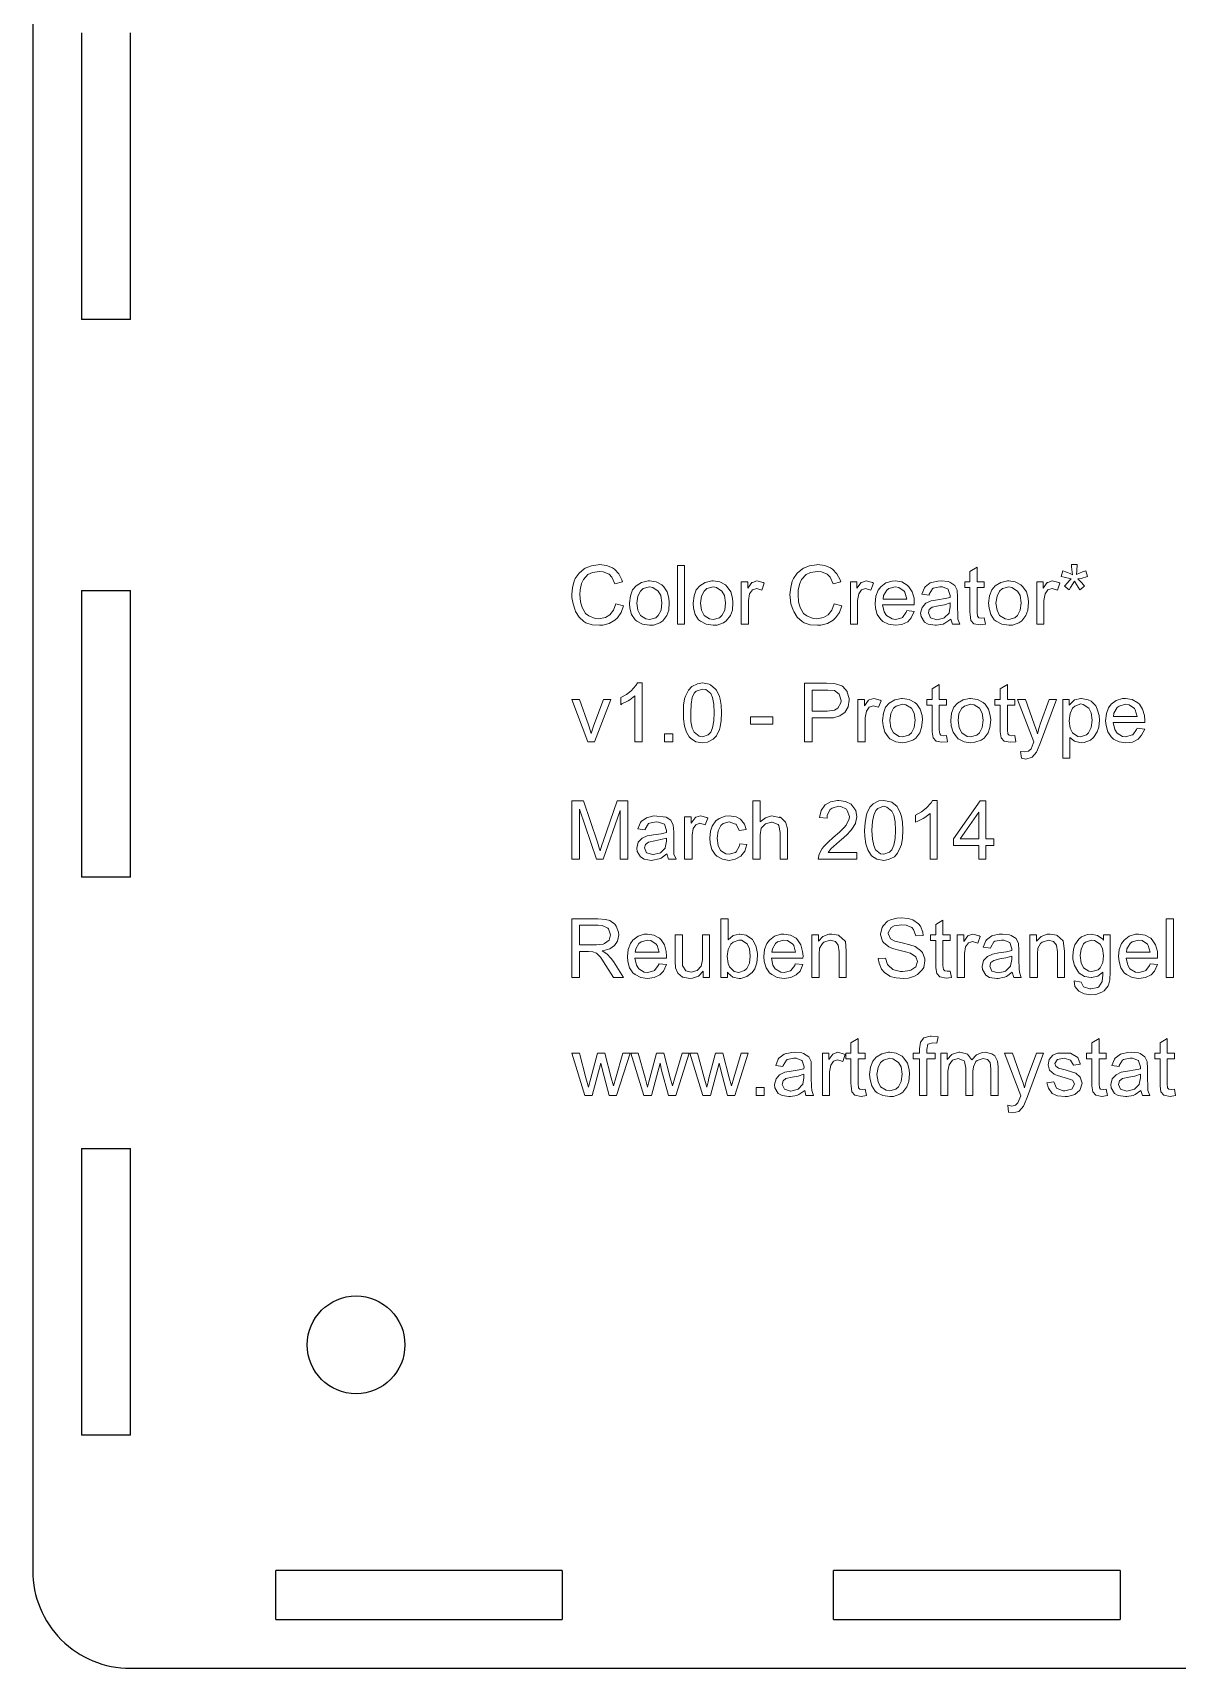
# Model space of a CAD drawing. Header units: inches. Extents: x 24.6 to 100.5, y -17.5 to 39.
# Drawn here: x 41.424 to 44.354, y 15.823 to 20.008 of the extents above; entities that cross this region are included whole.
import ezdxf

# ---------------------------------------------------------------- set-up
doc = ezdxf.new("R2010")
doc.units = ezdxf.units.IN
doc.header["$MEASUREMENT"] = 0

msp = doc.modelspace()

# ---------------------------------------------------------------- linework, layer by layer
at = {"color": 4}
for p, q in [((41.54889, 20.00809), (41.54889, 19.27449)), ((41.67389, 19.27449), (41.67389, 20.00809)), ((41.67389, 19.27449), (41.54889, 19.27449)), ((41.54889, 18.58049), (41.67389, 18.58049)), ((41.54889, 18.58049), (41.54889, 17.84689)), ((41.67389, 17.84689), (41.67389, 18.58049)), ((41.67389, 17.84689), (41.54889, 17.84689)), ((41.54889, 17.15289), (41.54889, 16.4193)), ((41.54889, 17.15289), (41.67389, 17.15289)), ((41.67389, 16.4193), (41.67389, 17.15289)), ((41.67389, 16.4193), (41.54889, 16.4193)), ((42.04597, 15.94765), (42.04597, 16.07265)), ((42.77956, 16.07265), (42.04597, 16.07265)), ((42.77956, 16.07265), (42.77956, 15.94765)), ((44.20716, 16.07265), (43.47356, 16.07265)), ((43.47356, 15.94765), (43.47356, 16.07265)), ((44.20716, 16.07265), (44.20716, 15.94765)), ((42.04597, 15.94765), (42.77956, 15.94765)), ((43.47356, 15.94765), (44.20716, 15.94765))]:
    msp.add_line(p, q, dxfattribs=at)
msp.add_lwpolyline([(51.71724, 23.45993), (41.67389, 23.45993, 0.4142136), (41.42389, 23.20993), (41.42389, 16.07265, 0.4142136), (41.67389, 15.82265), (51.71724, 15.82265, 0.4142136), (51.96724, 16.07265), (51.96724, 23.20993, 0.4142136)], format="xyb", close=True, dxfattribs=at)
at = {"color": 5, "lineweight": 0}
for points in [[(42.91283, 18.6352), (42.90763, 18.63845), (42.8927, 18.64429), (42.87451, 18.64689), (42.87126, 18.64624), (42.85437, 18.64365), (42.83814, 18.6378), (42.83554, 18.63585), (42.82255, 18.62546), (42.8128, 18.61117), (42.81021, 18.60467), (42.80566, 18.58844), (42.80371, 18.57025), (42.80436, 18.5631), (42.80696, 18.54622), (42.81215, 18.52998), (42.81345, 18.52673), (42.82255, 18.51244), (42.83489, 18.5014), (42.84008, 18.49815), (42.85567, 18.49295), (42.87451, 18.49166), (42.8836, 18.4923), (42.89984, 18.4962), (42.91413, 18.50465)], [(42.87256, 18.50854), (42.86347, 18.50919), (42.84723, 18.51569), (42.83878, 18.52218), (42.83034, 18.53712), (42.82579, 18.55206), (42.8245, 18.57025), (42.82514, 18.58259), (42.82904, 18.59883), (42.83359, 18.60922), (42.84528, 18.62156), (42.85697, 18.62676), (42.87451, 18.62936)], [(42.87451, 18.62936), (42.88425, 18.62871), (42.89919, 18.62221), (42.90634, 18.61442), (42.91413, 18.59818), (42.93362, 18.60272), (42.93232, 18.60792), (42.92387, 18.62351), (42.91283, 18.6352)], [(43.07456, 18.49425), (43.07456, 18.64429), (43.09275, 18.64429), (43.09275, 18.49425), (43.07456, 18.49425)], [(43.47078, 18.6352), (43.46623, 18.63845), (43.45129, 18.64429), (43.4331, 18.64689), (43.42986, 18.64624), (43.41232, 18.64365), (43.39673, 18.6378), (43.39413, 18.63585), (43.38114, 18.62546), (43.3714, 18.61117), (43.36815, 18.60467), (43.36425, 18.58844), (43.36231, 18.57025), (43.36296, 18.5631), (43.3649, 18.54622), (43.37075, 18.52998), (43.37205, 18.52673), (43.38114, 18.51244), (43.39348, 18.5014), (43.39868, 18.49815), (43.41427, 18.49295), (43.4331, 18.49166), (43.44155, 18.4923), (43.45844, 18.4962), (43.47273, 18.50465)], [(43.43116, 18.50854), (43.42206, 18.50919), (43.40582, 18.51569), (43.39738, 18.52218), (43.38829, 18.53712), (43.38439, 18.55206), (43.38309, 18.57025), (43.38374, 18.58259), (43.38764, 18.59883), (43.39218, 18.60922), (43.40388, 18.62156), (43.41492, 18.62676), (43.4331, 18.62936)], [(43.4331, 18.62936), (43.44285, 18.62871), (43.45779, 18.62221), (43.46493, 18.61442), (43.47273, 18.59818), (43.49221, 18.60272), (43.49091, 18.60792), (43.48247, 18.62351), (43.47078, 18.6352)], [(43.84166, 18.6404), (43.82282, 18.62936), (43.82282, 18.60272), (43.80983, 18.60272), (43.80983, 18.58844), (43.82282, 18.58844), (43.82282, 18.52608), (43.82347, 18.51958), (43.82542, 18.504)], [(43.85205, 18.50984), (43.84556, 18.51114), (43.84231, 18.51504), (43.84166, 18.52478), (43.84166, 18.58844), (43.85985, 18.58844), (43.85985, 18.60272), (43.84166, 18.60272), (43.84166, 18.6404)], [(44.0612, 18.6313), (44.05665, 18.61636)], [(44.08523, 18.62091), (44.07939, 18.62416), (44.0612, 18.6313)], [(44.09757, 18.64689), (44.08328, 18.64689), (44.08328, 18.64105), (44.08523, 18.62091)], [(44.09043, 18.60467), (44.09563, 18.59623), (44.10407, 18.58259), (44.11641, 18.59168), (44.10927, 18.60013), (44.09887, 18.61052), (44.10732, 18.61182), (44.12421, 18.61636), (44.11966, 18.6313), (44.11121, 18.62806), (44.09563, 18.62156)], [(44.09563, 18.62156), (44.09692, 18.63065), (44.09757, 18.64689)], [(43.03949, 18.59038), (43.03429, 18.59493), (43.02, 18.60272), (43.00247, 18.60532), (42.99922, 18.60532), (42.98233, 18.60143), (42.96869, 18.59298), (42.9596, 18.58259), (42.95375, 18.567), (42.9518, 18.54816), (42.95245, 18.53517), (42.957, 18.51894), (42.96609, 18.50594)], [(42.96609, 18.50594), (42.97064, 18.50205), (42.98493, 18.49425), (43.00247, 18.49166), (43.01286, 18.4923), (43.0291, 18.49815), (43.03689, 18.50335), (43.04728, 18.51699), (43.05183, 18.53063), (43.05313, 18.55011), (43.05248, 18.56115), (43.04793, 18.57739), (43.03949, 18.59038)], [(43.00247, 18.50659), (42.99337, 18.50789), (42.97973, 18.51699), (42.97324, 18.52998), (42.97064, 18.54816), (42.97259, 18.56635), (42.97973, 18.57934), (42.98688, 18.58584), (43.00247, 18.58973)], [(43.00247, 18.58973), (43.01156, 18.58844), (43.0252, 18.57934), (43.0317, 18.56765), (43.03429, 18.54881), (43.03234, 18.53063), (43.0252, 18.51699), (43.0187, 18.51114), (43.00247, 18.50659)], [(43.1655, 18.60532), (43.16225, 18.60532), (43.14536, 18.60143), (43.13172, 18.59298), (43.12263, 18.58259), (43.11678, 18.567), (43.11484, 18.54816), (43.11548, 18.53517), (43.12003, 18.51894), (43.12848, 18.50594)], [(43.12848, 18.50594), (43.13367, 18.50205), (43.14796, 18.49425), (43.1655, 18.49166), (43.17589, 18.4923), (43.19213, 18.49815), (43.19927, 18.50335), (43.21032, 18.51699), (43.21486, 18.53063), (43.21616, 18.55011), (43.21551, 18.56115), (43.21097, 18.57739), (43.20187, 18.59038)], [(43.1655, 18.50659), (43.15641, 18.50789), (43.14276, 18.51699), (43.13627, 18.52998), (43.13367, 18.54816), (43.13562, 18.56635), (43.14276, 18.57934), (43.14926, 18.58584), (43.1655, 18.58973)], [(43.20187, 18.59038), (43.19733, 18.59493), (43.18304, 18.60272), (43.1655, 18.60532)], [(43.1655, 18.58973), (43.17459, 18.58844), (43.18823, 18.57934), (43.19473, 18.56765), (43.19733, 18.54881), (43.19538, 18.53063), (43.18823, 18.51699), (43.18174, 18.51114), (43.1655, 18.50659)], [(43.25448, 18.58649), (43.25448, 18.60272), (43.2376, 18.60272), (43.2376, 18.49425), (43.25643, 18.49425), (43.25643, 18.55531), (43.25903, 18.5722), (43.26618, 18.58259), (43.27722, 18.58584)], [(43.27787, 18.60532), (43.26618, 18.60143), (43.26488, 18.60078), (43.25448, 18.58649)], [(43.27722, 18.58584), (43.29021, 18.58194), (43.2967, 18.59948), (43.29411, 18.60078), (43.27787, 18.60532)], [(43.53313, 18.58649), (43.53313, 18.60272), (43.51689, 18.60272), (43.51689, 18.49425), (43.53508, 18.49425), (43.53508, 18.55531), (43.53833, 18.5722), (43.54547, 18.58259), (43.55587, 18.58584)], [(43.55717, 18.60532), (43.54547, 18.60143), (43.54417, 18.60078), (43.53313, 18.58649)], [(43.55587, 18.58584), (43.56951, 18.58194), (43.576, 18.59948), (43.5734, 18.60078), (43.55717, 18.60532)], [(43.59484, 18.58973), (43.58834, 18.58129), (43.5825, 18.56635), (43.58055, 18.54751), (43.5812, 18.53582), (43.58574, 18.51894), (43.59484, 18.50659)], [(43.63121, 18.60532), (43.62407, 18.60467), (43.60783, 18.60013), (43.59484, 18.58973)], [(43.60068, 18.55856), (43.60198, 18.56765), (43.61043, 18.58129), (43.61562, 18.58584), (43.63186, 18.58973)], [(43.63186, 18.58973), (43.64095, 18.58844), (43.65459, 18.57934), (43.65654, 18.57609), (43.66109, 18.55856), (43.60068, 18.55856)], [(43.68058, 18.54881), (43.67993, 18.56115), (43.67538, 18.57739), (43.66694, 18.59038), (43.66239, 18.59428), (43.64875, 18.60272), (43.63121, 18.60532)], [(43.70851, 18.59038), (43.70656, 18.58779), (43.70006, 18.57155), (43.71825, 18.56895), (43.7189, 18.57155), (43.72734, 18.58519), (43.72929, 18.58649), (43.74618, 18.58973)], [(43.77411, 18.50724), (43.77801, 18.49425), (43.79684, 18.49425), (43.7923, 18.50724), (43.79165, 18.51764), (43.791, 18.53972), (43.791, 18.5644), (43.79035, 18.58129), (43.7845, 18.59363), (43.77151, 18.60208), (43.76696, 18.60337), (43.74943, 18.60532), (43.74098, 18.60467), (43.72474, 18.60143), (43.7215, 18.60013), (43.70851, 18.59038)], [(43.74618, 18.58973), (43.75267, 18.58973), (43.76761, 18.58389), (43.76761, 18.58324), (43.77281, 18.56765), (43.77281, 18.5631), (43.75982, 18.55986), (43.73968, 18.55661), (43.72344, 18.55401)], [(43.95857, 18.59038), (43.95338, 18.59493), (43.93909, 18.60272), (43.9222, 18.60532), (43.91895, 18.60532), (43.90207, 18.60143), (43.88778, 18.59298), (43.87868, 18.58259), (43.87284, 18.567), (43.87089, 18.54816), (43.87219, 18.53517), (43.87673, 18.51894), (43.88518, 18.50594)], [(43.88518, 18.50594), (43.89037, 18.50205), (43.90466, 18.49425), (43.9222, 18.49166), (43.93194, 18.4923), (43.94818, 18.49815), (43.95598, 18.50335), (43.96637, 18.51699), (43.97092, 18.53063), (43.97286, 18.55011), (43.97222, 18.56115), (43.96767, 18.57739), (43.95857, 18.59038)], [(43.9222, 18.50659), (43.91311, 18.50789), (43.89882, 18.51699), (43.89232, 18.52998), (43.88972, 18.54816), (43.89232, 18.56635), (43.89882, 18.57934), (43.90596, 18.58584), (43.9222, 18.58973)], [(43.9222, 18.58973), (43.93065, 18.58844), (43.94493, 18.57934), (43.95143, 18.56765), (43.95403, 18.54881), (43.95143, 18.53063), (43.94493, 18.51699), (43.93779, 18.51114), (43.9222, 18.50659)], [(44.01054, 18.58649), (44.01054, 18.60272), (43.9943, 18.60272), (43.9943, 18.49425), (44.01249, 18.49425), (44.01249, 18.55531), (44.01573, 18.5722), (44.02223, 18.58259), (44.03327, 18.58584)], [(44.03392, 18.60532), (44.02223, 18.60143), (44.02093, 18.60078), (44.01054, 18.58649)], [(44.03327, 18.58584), (44.04691, 18.58194), (44.05341, 18.59948), (44.05016, 18.60078), (44.03392, 18.60532)], [(44.05665, 18.61636), (44.06445, 18.61442), (44.08199, 18.61052), (44.07809, 18.60662)], [(44.07809, 18.60662), (44.0651, 18.59168), (44.07679, 18.58259), (44.08069, 18.58844), (44.09043, 18.60467)], [(42.91673, 18.54687), (42.91088, 18.53063), (42.90114, 18.51829), (42.8901, 18.51179), (42.87256, 18.50854)], [(42.91413, 18.50465), (42.92063, 18.51049), (42.93037, 18.52478), (42.93621, 18.54167), (42.91673, 18.54687)], [(43.47532, 18.54687), (43.46948, 18.53063), (43.45974, 18.51829), (43.44804, 18.51179), (43.43116, 18.50854)], [(43.47273, 18.50465), (43.47922, 18.51049), (43.48896, 18.52478), (43.49481, 18.54167), (43.47532, 18.54687)], [(43.63251, 18.50659), (43.62407, 18.50789), (43.60978, 18.51634), (43.60328, 18.52608), (43.59938, 18.54362), (43.68058, 18.54362), (43.68058, 18.54881)], [(43.72344, 18.55401), (43.71045, 18.54816), (43.70071, 18.53712), (43.69681, 18.52283), (43.69811, 18.51439), (43.70656, 18.5001)], [(43.73838, 18.50594), (43.72215, 18.51114), (43.71695, 18.52348), (43.7189, 18.53193), (43.72669, 18.53777), (43.74228, 18.54167), (43.75787, 18.54427), (43.77281, 18.54881)], [(43.77281, 18.54881), (43.77281, 18.53972), (43.76956, 18.52348), (43.76956, 18.52283), (43.75722, 18.51049), (43.75527, 18.50984)], [(43.59484, 18.50659), (43.60003, 18.5014), (43.61497, 18.49425), (43.63251, 18.49166), (43.64875, 18.4936), (43.66369, 18.50075), (43.67278, 18.51049), (43.67993, 18.52673), (43.66109, 18.52933)], [(43.66109, 18.52933), (43.65979, 18.52543), (43.65005, 18.51179), (43.64875, 18.51114), (43.63251, 18.50659)], [(43.70656, 18.5001), (43.7163, 18.49425), (43.73384, 18.49166), (43.73773, 18.49166), (43.75462, 18.4949), (43.75917, 18.4975), (43.77411, 18.50724)], [(43.75527, 18.50984), (43.73838, 18.50594)], [(43.82542, 18.504), (43.83322, 18.49555), (43.8488, 18.49295), (43.86244, 18.49425), (43.85985, 18.51049), (43.85205, 18.50984)], [(42.98428, 18.34421), (42.97194, 18.34421), (42.96804, 18.33772), (42.9557, 18.32408), (42.94401, 18.31498)], [(42.96544, 18.31109), (42.96544, 18.19352), (42.98428, 18.19352), (42.98428, 18.34421)], [(43.11094, 18.33512), (43.10249, 18.32602), (43.0947, 18.31044), (43.09275, 18.30329), (43.09015, 18.28705), (43.0895, 18.26757), (43.09015, 18.25198), (43.09275, 18.23314), (43.0973, 18.2182), (43.10444, 18.20651), (43.10769, 18.20261)], [(43.10769, 18.20261), (43.12133, 18.19352), (43.13822, 18.19092), (43.15121, 18.19222), (43.1655, 18.20002), (43.17394, 18.20911), (43.18174, 18.2247), (43.18369, 18.23184), (43.18628, 18.24808), (43.18693, 18.26757), (43.18693, 18.26887), (43.18628, 18.2877), (43.18369, 18.30264), (43.18174, 18.30979), (43.17459, 18.32538), (43.17199, 18.32797), (43.159, 18.33902), (43.15511, 18.34096), (43.13822, 18.34421), (43.12588, 18.34226), (43.11094, 18.33512)], [(43.49741, 18.33512), (43.49481, 18.33642), (43.47857, 18.34226), (43.47467, 18.34291), (43.45584, 18.34356), (43.39933, 18.34356), (43.39933, 18.19352), (43.41882, 18.19352), (43.41882, 18.25458), (43.45779, 18.25458), (43.47403, 18.25523), (43.49026, 18.25977), (43.50131, 18.26757), (43.5026, 18.26887)], [(43.5026, 18.26887), (43.51105, 18.28316), (43.51365, 18.30004), (43.51365, 18.30394), (43.5091, 18.32083), (43.50845, 18.32213), (43.49741, 18.33512)], [(43.74423, 18.34031), (43.72604, 18.32927), (43.72604, 18.30199), (43.7124, 18.30199), (43.7124, 18.2877), (43.72604, 18.2877), (43.72604, 18.21885), (43.72864, 18.20391)], [(43.75462, 18.20911), (43.74878, 18.21041), (43.74553, 18.21431), (43.74423, 18.22405), (43.74423, 18.2877), (43.76307, 18.2877), (43.76307, 18.30199), (43.74423, 18.30199), (43.74423, 18.34031)], [(43.91895, 18.34031), (43.90077, 18.32927), (43.90077, 18.30199), (43.88713, 18.30199), (43.88713, 18.2877), (43.90077, 18.2877), (43.90077, 18.21885), (43.90272, 18.20391)], [(43.92935, 18.20911), (43.9235, 18.21041), (43.92025, 18.21431), (43.91895, 18.22405), (43.91895, 18.2877), (43.93779, 18.2877), (43.93779, 18.30199), (43.91895, 18.30199), (43.91895, 18.34031)], [(42.8232, 18.30199), (42.80371, 18.30199), (42.84528, 18.19352)], [(42.85372, 18.21496), (42.85178, 18.2208), (42.84658, 18.23704), (42.8232, 18.30199)], [(42.84528, 18.19352), (42.86217, 18.19352), (42.90374, 18.30199), (42.8849, 18.30199), (42.86022, 18.23574), (42.85892, 18.23119), (42.85372, 18.21496)], [(42.94401, 18.31498), (42.92907, 18.30654), (42.92907, 18.28835), (42.93232, 18.2903), (42.94791, 18.2981), (42.95245, 18.30069), (42.96544, 18.31109)], [(43.13822, 18.20586), (43.12977, 18.20781), (43.11678, 18.2182), (43.11224, 18.2286), (43.10899, 18.24548), (43.10834, 18.26757), (43.10834, 18.26822), (43.10964, 18.28965), (43.11224, 18.30654), (43.11743, 18.31823), (43.12263, 18.32343), (43.13822, 18.32862)], [(43.13822, 18.32862), (43.14666, 18.32732), (43.15965, 18.31693), (43.1642, 18.30654), (43.16745, 18.28965), (43.1681, 18.26757), (43.16745, 18.24678), (43.1642, 18.22924), (43.15965, 18.2182), (43.15316, 18.21106), (43.13822, 18.20586)], [(43.41882, 18.27211), (43.41882, 18.32602), (43.45909, 18.32602)], [(43.45909, 18.32602), (43.47597, 18.32473), (43.48832, 18.31563), (43.49351, 18.29939), (43.49286, 18.29355), (43.48507, 18.27926), (43.47662, 18.27471), (43.45779, 18.27211), (43.41882, 18.27211)], [(43.55327, 18.28575), (43.55327, 18.30199), (43.53638, 18.30199), (43.53638, 18.19352), (43.55457, 18.19352), (43.55457, 18.25068), (43.55522, 18.25523), (43.55781, 18.27211), (43.56496, 18.28186), (43.57535, 18.28575)], [(43.57665, 18.30459), (43.56496, 18.30069), (43.56366, 18.30004), (43.55327, 18.28575)], [(43.57535, 18.28575), (43.58899, 18.28186), (43.59549, 18.29874), (43.59289, 18.30004), (43.57665, 18.30459)], [(43.6507, 18.30459), (43.64745, 18.30459), (43.63056, 18.30134), (43.61627, 18.29225), (43.60718, 18.28186), (43.60133, 18.26692), (43.59938, 18.24808), (43.60068, 18.23444), (43.60523, 18.2182), (43.61367, 18.20586)], [(43.68707, 18.28965), (43.68188, 18.2942), (43.66759, 18.30199), (43.6507, 18.30459)], [(43.82477, 18.30459), (43.82217, 18.30459), (43.80529, 18.30134), (43.791, 18.29225), (43.7819, 18.28186), (43.77606, 18.26692), (43.77411, 18.24808), (43.77476, 18.23444), (43.77995, 18.2182), (43.7884, 18.20586)], [(43.86179, 18.28965), (43.8566, 18.2942), (43.84231, 18.30199), (43.82477, 18.30459)], [(43.96507, 18.30199), (43.94493, 18.30199), (43.9865, 18.19352)], [(43.9956, 18.21431), (43.993, 18.22275), (43.9878, 18.23899), (43.96507, 18.30199)], [(43.993, 18.16689), (43.9956, 18.17274), (44.00339, 18.19157), (44.04431, 18.30199), (44.02613, 18.30199), (44.00274, 18.23899), (44.00014, 18.23054), (43.9956, 18.21431)], [(44.07679, 18.2877), (44.07679, 18.30199), (44.06055, 18.30199), (44.06055, 18.15195), (44.07874, 18.15195), (44.07874, 18.20456)], [(44.10862, 18.30459), (44.10667, 18.30459), (44.09043, 18.30069), (44.08978, 18.30004), (44.07679, 18.2877)], [(44.07874, 18.20456), (44.09043, 18.19482), (44.10732, 18.19092), (44.11511, 18.19157), (44.13135, 18.19807), (44.13914, 18.20456), (44.14889, 18.21885), (44.15278, 18.23119), (44.15473, 18.24873), (44.15343, 18.26107), (44.14889, 18.27731), (44.14499, 18.28575), (44.1333, 18.29745)], [(44.1333, 18.29745), (44.1255, 18.30134), (44.10862, 18.30459)], [(44.22099, 18.30459), (44.21384, 18.30394), (44.1976, 18.29939), (44.18461, 18.28965)], [(44.27035, 18.24808), (44.2697, 18.26042), (44.26515, 18.27666), (44.25671, 18.28965), (44.25281, 18.29355), (44.23852, 18.30199), (44.22099, 18.30459)], [(43.26163, 18.23834), (43.26163, 18.25717), (43.31814, 18.25717), (43.31814, 18.23834), (43.26163, 18.23834)], [(43.61367, 18.20586), (43.61822, 18.20132), (43.63316, 18.19352), (43.6507, 18.19092), (43.66044, 18.19222), (43.67668, 18.19742), (43.68447, 18.20326), (43.69487, 18.21625), (43.69941, 18.23054), (43.70136, 18.24938), (43.70071, 18.26042), (43.69552, 18.27666), (43.68707, 18.28965)], [(43.6507, 18.20586), (43.6416, 18.20716), (43.62731, 18.2169), (43.62082, 18.22924), (43.61822, 18.24808), (43.62082, 18.26562), (43.62731, 18.27926), (43.63446, 18.2851), (43.6507, 18.28965)], [(43.6507, 18.28965), (43.65914, 18.28835), (43.67343, 18.27926), (43.67993, 18.26692), (43.68252, 18.24873), (43.67993, 18.22989), (43.67343, 18.2169), (43.66629, 18.21041), (43.6507, 18.20586)], [(43.7884, 18.20586), (43.79294, 18.20132), (43.80788, 18.19352), (43.82477, 18.19092), (43.83516, 18.19222), (43.8514, 18.19742), (43.8592, 18.20326), (43.86959, 18.21625), (43.87414, 18.23054), (43.87608, 18.24938), (43.87479, 18.26042), (43.87024, 18.27666), (43.86179, 18.28965)], [(43.82477, 18.20586), (43.81568, 18.20716), (43.80204, 18.2169), (43.79554, 18.22924), (43.79294, 18.24808), (43.79489, 18.26562), (43.80204, 18.27926), (43.80918, 18.2851), (43.82477, 18.28965)], [(43.82477, 18.28965), (43.83387, 18.28835), (43.84751, 18.27926), (43.85465, 18.26692), (43.8566, 18.24873), (43.85465, 18.22989), (43.84751, 18.2169), (43.84101, 18.21041), (43.82477, 18.20586)], [(44.10602, 18.20586), (44.09952, 18.20716), (44.08523, 18.21625), (44.07939, 18.2286), (44.07679, 18.24743), (44.07939, 18.26562), (44.08588, 18.27926), (44.09173, 18.2851)], [(44.09173, 18.2851), (44.10667, 18.2903)], [(44.10667, 18.2903), (44.11316, 18.289), (44.12745, 18.27991), (44.1333, 18.26757), (44.1359, 18.24873), (44.1333, 18.22989), (44.1268, 18.2169), (44.12161, 18.21106), (44.10602, 18.20586)], [(44.18461, 18.28965), (44.17812, 18.28056), (44.17227, 18.26562), (44.17032, 18.24678), (44.17162, 18.23509), (44.17617, 18.21885), (44.18461, 18.20586)], [(44.19046, 18.25847), (44.19176, 18.26692), (44.2002, 18.28121), (44.2054, 18.2851), (44.22163, 18.28965)], [(44.22163, 18.28965), (44.23073, 18.28835), (44.24437, 18.27861), (44.24632, 18.27536), (44.25151, 18.25847), (44.19046, 18.25847)], [(43.04144, 18.19352), (43.04144, 18.21431), (43.06222, 18.21431), (43.06222, 18.19352), (43.04144, 18.19352)], [(43.72864, 18.20391), (43.73644, 18.19547), (43.75137, 18.19222), (43.76566, 18.19352), (43.76307, 18.20976), (43.75462, 18.20911)], [(43.90272, 18.20391), (43.91051, 18.19547), (43.9261, 18.19222), (43.94039, 18.19352), (43.93779, 18.20976), (43.92935, 18.20911)], [(44.18461, 18.20586), (44.19046, 18.20067), (44.20475, 18.19352), (44.22228, 18.19092), (44.23917, 18.19287), (44.25346, 18.20002), (44.26256, 18.21041), (44.27035, 18.226), (44.25086, 18.2286)], [(44.22228, 18.20586), (44.21384, 18.20716), (44.19955, 18.2156), (44.1937, 18.22535), (44.18981, 18.24289), (44.27035, 18.24289), (44.27035, 18.24808)], [(44.25086, 18.2286), (44.24956, 18.2247), (44.23982, 18.21171), (44.23852, 18.21106), (44.22228, 18.20586)], [(43.96312, 18.16754), (43.95273, 18.16884)], [(43.95273, 18.16884), (43.95468, 18.15195), (43.96637, 18.14935), (43.98196, 18.1539), (43.993, 18.16689)], [(43.9865, 18.19352), (43.98456, 18.18897), (43.97936, 18.17533), (43.97286, 18.16949), (43.96312, 18.16754)], [(42.83359, 18.04283), (42.80371, 18.04283), (42.80371, 17.89279), (42.8232, 17.89279), (42.8232, 18.02075)], [(42.87646, 17.91422), (42.87516, 17.91877), (42.86931, 17.93696), (42.83359, 18.04283)], [(42.94726, 18.04283), (42.91998, 18.04283), (42.88425, 17.93826), (42.881, 17.92916), (42.87646, 17.91422)], [(42.92777, 18.01815), (42.92777, 17.89279), (42.94726, 17.89279), (42.94726, 18.04283)], [(43.28566, 18.04283), (43.26747, 18.04283), (43.26747, 17.89279), (43.28566, 17.89279), (43.28566, 17.95579), (43.28891, 17.97268), (43.2993, 17.98372), (43.31489, 17.98827)], [(43.28566, 17.98892), (43.28566, 18.04283)], [(43.48637, 18.02854), (43.49221, 18.02789), (43.50715, 18.02075), (43.5091, 18.01815), (43.5143, 18.00256), (43.51365, 17.99606), (43.50585, 17.98047), (43.50066, 17.97398), (43.48896, 17.96229), (43.47273, 17.94865), (43.45974, 17.93696), (43.44869, 17.92591), (43.4448, 17.92072), (43.437, 17.90578), (43.4344, 17.89279), (43.53378, 17.89279), (43.53378, 17.91033), (43.46039, 17.91033), (43.46818, 17.92072), (43.47338, 17.92591), (43.48896, 17.93955), (43.49351, 17.9428), (43.5078, 17.95579), (43.51754, 17.96554), (43.52079, 17.97008), (43.52988, 17.98437), (43.52988, 17.98502), (43.53378, 18.00191), (43.53053, 18.0175), (43.52079, 18.03179), (43.51884, 18.03374), (43.50455, 18.04088), (43.48702, 18.04348), (43.48377, 18.04348), (43.46623, 18.04023), (43.45259, 18.03244), (43.45129, 18.03114)], [(43.57145, 17.90188), (43.5851, 17.89344), (43.60263, 17.89019), (43.61497, 17.89214), (43.62991, 17.89928), (43.63771, 17.90838), (43.6455, 17.92462), (43.64745, 17.93111), (43.65005, 17.94735), (43.65135, 17.96683), (43.65135, 17.96813), (43.65005, 17.98762), (43.6481, 18.00256), (43.6455, 18.0097), (43.63836, 18.02464), (43.63641, 18.02789), (43.62342, 18.03893), (43.61952, 18.04023), (43.60263, 18.04348), (43.58964, 18.04218), (43.57535, 18.03439)], [(43.73903, 18.04348), (43.72734, 18.04348), (43.72344, 18.03698), (43.7111, 18.02334), (43.69941, 18.01425)], [(43.72085, 18.01035), (43.72085, 17.89279), (43.73903, 17.89279), (43.73903, 18.04348)], [(43.86374, 18.04283), (43.8488, 18.04283), (43.7806, 17.9454), (43.7806, 17.92851), (43.84556, 17.92851), (43.84556, 17.89279), (43.86374, 17.89279), (43.86374, 17.92851), (43.88388, 17.92851), (43.88388, 17.9454), (43.86374, 17.9454)], [(43.86374, 17.9454), (43.86374, 18.04283)], [(42.8232, 18.02075), (42.86671, 17.89279)], [(42.86671, 17.89279), (42.88425, 17.89279), (42.92777, 18.01815)], [(43.04534, 18.00061), (43.01416, 18.00386), (42.99792, 17.99996), (42.99532, 17.99931), (42.98168, 17.98957)], [(43.04728, 17.90643), (43.05118, 17.89279), (43.07067, 17.89279), (43.06547, 17.90578), (43.06482, 17.91617), (43.06482, 17.96294), (43.06352, 17.97983), (43.05768, 17.99282), (43.04534, 18.00061), (43.04079, 18.00191)], [(43.10964, 17.98502), (43.10964, 18.00126), (43.09275, 18.00126), (43.09275, 17.89279), (43.11159, 17.89279), (43.11159, 17.95449), (43.11419, 17.97138), (43.12133, 17.98112), (43.13172, 17.98502)], [(43.13302, 18.00386), (43.12133, 18.00061), (43.12003, 17.99931), (43.10964, 17.98502)], [(43.13172, 17.98502), (43.14536, 17.98112), (43.15186, 17.99801), (43.14926, 17.99996), (43.13302, 18.00386)], [(43.20642, 18.00386), (43.19668, 18.00321), (43.18109, 17.99736), (43.17264, 17.99152)], [(43.20707, 17.98892), (43.22331, 17.98307), (43.22461, 17.98242), (43.2324, 17.96683), (43.24994, 17.96943), (43.24604, 17.98242), (43.23565, 17.99541), (43.22461, 18.00126), (43.20642, 18.00386)], [(43.33957, 17.99931), (43.31489, 18.00386), (43.2993, 17.99931), (43.28566, 17.98892)], [(43.31489, 17.98827), (43.31684, 17.98827), (43.33178, 17.98177), (43.33373, 17.97918), (43.33762, 17.96164), (43.33762, 17.89279), (43.35581, 17.89279), (43.35581, 17.97073), (43.35191, 17.98632), (43.35126, 17.98762), (43.33957, 17.99931), (43.33568, 18.00126)], [(43.45129, 18.03114), (43.4422, 18.0175), (43.4383, 17.99996), (43.45714, 17.99801), (43.45779, 18.00581), (43.46493, 18.0201), (43.47013, 18.02399), (43.48637, 18.02854)], [(43.57535, 18.03439), (43.56691, 18.02594), (43.55911, 18.0097), (43.55717, 18.00256), (43.55457, 17.98632), (43.55327, 17.96683), (43.55392, 17.95125), (43.55652, 17.93241), (43.56171, 17.91747), (43.56821, 17.90578), (43.57145, 17.90188)], [(43.60263, 17.90578), (43.59419, 17.90708), (43.5812, 17.91747), (43.57665, 17.92786), (43.5734, 17.94475), (43.5721, 17.96683), (43.5721, 17.96748), (43.5734, 17.98957), (43.57665, 18.00581), (43.58185, 18.0175), (43.58704, 18.02269), (43.60198, 18.02854)], [(43.60198, 18.02854), (43.61043, 18.02659), (43.62342, 18.0162), (43.62861, 18.00581), (43.63121, 17.98892), (43.63251, 17.96683), (43.63121, 17.94605), (43.62861, 17.92916), (43.62342, 17.91747), (43.61692, 17.91098), (43.60263, 17.90578)], [(43.69941, 18.01425), (43.68382, 18.00581), (43.68382, 17.98827), (43.68772, 17.98957), (43.70331, 17.99736), (43.70721, 17.99996), (43.72085, 18.01035)], [(43.84556, 17.9454), (43.79814, 17.9454), (43.84556, 18.0136)], [(43.84556, 18.0136), (43.84556, 17.9454)], [(42.98168, 17.98957), (42.97973, 17.98697), (42.97324, 17.97073), (42.99142, 17.96813), (42.99207, 17.97008), (43.00052, 17.98437), (43.00247, 17.98567), (43.02, 17.98892)], [(43.02, 17.98892), (43.02585, 17.98827), (43.04079, 17.98242), (43.04598, 17.96683), (43.04598, 17.96164), (43.03299, 17.95839), (43.01286, 17.95579), (42.99662, 17.95255)], [(43.17264, 17.99152), (43.1629, 17.97788), (43.159, 17.96489), (43.15705, 17.9467), (43.1577, 17.93436), (43.16225, 17.91812), (43.17069, 17.90513)], [(43.20642, 17.90578), (43.19798, 17.90643), (43.18433, 17.91552), (43.17849, 17.92786), (43.17589, 17.94735), (43.17849, 17.96554), (43.18498, 17.97918), (43.19148, 17.98437), (43.20707, 17.98892)], [(42.99662, 17.95255), (42.98363, 17.9467), (42.97389, 17.93631), (42.97064, 17.92137), (42.97129, 17.91292), (42.97973, 17.89928)], [(43.01221, 17.90513), (43.01156, 17.90513), (42.99532, 17.90968), (42.99013, 17.92202), (42.99272, 17.93111), (42.99987, 17.93696), (43.01611, 17.9402), (43.0317, 17.94345), (43.04598, 17.94735)], [(43.04598, 17.94735), (43.04598, 17.9389), (43.04274, 17.92202), (43.04274, 17.92137), (43.03105, 17.90968), (43.02845, 17.90838)], [(43.17069, 17.90513), (43.17524, 17.90123), (43.18953, 17.89279), (43.20642, 17.89019), (43.22201, 17.89279), (43.2363, 17.90123), (43.24669, 17.91357), (43.25189, 17.93046), (43.2337, 17.93241), (43.2324, 17.92591), (43.22461, 17.91227), (43.22266, 17.91033), (43.20642, 17.90578)], [(42.97973, 17.89928), (42.98948, 17.89344), (43.00766, 17.89019), (43.01091, 17.89084), (43.0278, 17.89409), (43.03299, 17.89604), (43.04728, 17.90643)], [(43.02845, 17.90838), (43.01221, 17.90513)], [(42.87061, 17.74015), (42.80371, 17.74015), (42.80371, 17.59011), (42.82385, 17.59011), (42.82385, 17.65701), (42.84658, 17.65701)], [(42.82385, 17.6739), (42.82385, 17.72391), (42.87126, 17.72391)], [(42.87126, 17.72391), (42.88165, 17.72326), (42.89594, 17.71677), (42.89789, 17.71482), (42.90309, 17.69923), (42.89919, 17.68624), (42.8875, 17.67714), (42.88425, 17.67585), (42.86671, 17.6739), (42.82385, 17.6739)], [(42.91413, 17.72651), (42.90114, 17.73625), (42.8901, 17.73885), (42.87061, 17.74015)], [(42.91348, 17.6726), (42.92063, 17.68299), (42.92387, 17.69923), (42.92322, 17.70637), (42.91738, 17.72196), (42.91413, 17.72651)], [(43.20382, 17.68689), (43.20382, 17.74015), (43.18498, 17.74015), (43.18498, 17.59011), (43.20252, 17.59011), (43.20252, 17.60375)], [(43.69097, 17.72781), (43.67668, 17.73755), (43.66499, 17.74145), (43.6468, 17.74275), (43.63576, 17.7421), (43.61952, 17.73755), (43.61238, 17.7343), (43.60068, 17.72261), (43.59809, 17.71806), (43.59419, 17.70183), (43.59419, 17.69923), (43.59938, 17.68299), (43.60198, 17.67974), (43.61562, 17.6687), (43.62472, 17.6648), (43.6442, 17.65961), (43.65784, 17.65636), (43.67083, 17.65246), (43.68447, 17.64337), (43.68902, 17.63103), (43.68447, 17.61804), (43.67148, 17.60894), (43.66888, 17.60829), (43.65135, 17.6057)], [(43.60393, 17.6031), (43.61822, 17.594), (43.61822, 17.59335), (43.63381, 17.58946), (43.65265, 17.58751), (43.66564, 17.58881), (43.68123, 17.594), (43.68902, 17.5979), (43.70071, 17.61024), (43.70461, 17.61609), (43.70786, 17.63298), (43.70721, 17.63817), (43.70136, 17.65441), (43.69681, 17.65961), (43.68252, 17.66935), (43.66953, 17.6739), (43.6494, 17.67909), (43.63056, 17.68364), (43.61952, 17.68949), (43.61367, 17.70313), (43.61367, 17.70442), (43.62147, 17.71871), (43.62926, 17.72261), (43.6481, 17.72521)], [(43.6481, 17.72521), (43.65979, 17.72456), (43.67408, 17.71806), (43.67863, 17.71287), (43.68447, 17.69663), (43.70331, 17.69793), (43.70266, 17.70637), (43.69616, 17.72196), (43.69097, 17.72781)], [(43.75397, 17.7369), (43.73579, 17.72586), (43.73579, 17.69923), (43.72215, 17.69923), (43.72215, 17.68494), (43.73579, 17.68494), (43.73579, 17.61544), (43.73838, 17.6005)], [(43.76437, 17.60635), (43.75852, 17.60764), (43.75527, 17.61089), (43.75397, 17.62128), (43.75397, 17.68494), (43.77281, 17.68494), (43.77281, 17.69923), (43.75397, 17.69923), (43.75397, 17.7369)], [(44.32556, 17.59011), (44.32556, 17.74015), (44.3444, 17.74015), (44.3444, 17.59011), (44.32556, 17.59011)], [(42.88165, 17.65831), (42.88295, 17.65896), (42.90114, 17.6635), (42.91348, 17.6726)], [(42.96025, 17.68624), (42.9544, 17.67779), (42.94856, 17.66221), (42.94661, 17.64402), (42.94726, 17.63168), (42.9518, 17.61544), (42.96025, 17.60245)], [(42.99727, 17.70118), (42.98948, 17.70118), (42.97389, 17.69598), (42.96025, 17.68624)], [(42.96609, 17.65506), (42.96804, 17.6635), (42.97584, 17.67779), (42.98103, 17.68169), (42.99727, 17.68624)], [(42.99727, 17.68624), (43.00636, 17.68494), (43.02, 17.67585), (43.0226, 17.6726), (43.02715, 17.65506), (42.96609, 17.65506)], [(43.04663, 17.64467), (43.04534, 17.65701), (43.04144, 17.6739), (43.03234, 17.68689), (43.02845, 17.69078), (43.01416, 17.69858), (42.99727, 17.70118)], [(43.08691, 17.69923), (43.06872, 17.69923), (43.06872, 17.63168), (43.06937, 17.61479), (43.07521, 17.60115)], [(43.10964, 17.60375), (43.09535, 17.60764), (43.0882, 17.61934), (43.08755, 17.62064), (43.08691, 17.63882), (43.08691, 17.69923)], [(43.15641, 17.69923), (43.13822, 17.69923), (43.13822, 17.63557), (43.13497, 17.61934), (43.12458, 17.60829)], [(43.14017, 17.60635), (43.14017, 17.59011), (43.15641, 17.59011), (43.15641, 17.69923)], [(43.21941, 17.6057), (43.20772, 17.61739), (43.20382, 17.62583), (43.20187, 17.64532), (43.20382, 17.66221), (43.21097, 17.67585), (43.21681, 17.68104), (43.23175, 17.68624)], [(43.20382, 17.6018), (43.21616, 17.59141), (43.2324, 17.58816), (43.2363, 17.58816), (43.25189, 17.59271), (43.26553, 17.6031), (43.27202, 17.61219), (43.27787, 17.62778), (43.27917, 17.64662), (43.27917, 17.65181), (43.27592, 17.6687), (43.27527, 17.6713), (43.26747, 17.68624), (43.26618, 17.68754), (43.25254, 17.69728), (43.25059, 17.69858), (43.2337, 17.70118), (43.2324, 17.70118), (43.21681, 17.69793), (43.20382, 17.68689)], [(43.23175, 17.68624), (43.23825, 17.68559), (43.25254, 17.67649), (43.25838, 17.6635), (43.26033, 17.64467), (43.25838, 17.62713), (43.25189, 17.61349), (43.24604, 17.60829), (43.2311, 17.6031)], [(43.30969, 17.68624), (43.3032, 17.67779), (43.29735, 17.66221), (43.2954, 17.64402), (43.2967, 17.63168), (43.30125, 17.61544), (43.30969, 17.60245)], [(43.34672, 17.70118), (43.33892, 17.70118), (43.32268, 17.69598), (43.30969, 17.68624)], [(43.31554, 17.65506), (43.31749, 17.6635), (43.32528, 17.67779), (43.33048, 17.68169), (43.34672, 17.68624)], [(43.34672, 17.68624), (43.35581, 17.68494), (43.36945, 17.67585), (43.37205, 17.6726), (43.3766, 17.65506), (43.31554, 17.65506)], [(43.39608, 17.64467), (43.39478, 17.65701), (43.39024, 17.6739), (43.38179, 17.68689), (43.37789, 17.69078), (43.36361, 17.69858), (43.34672, 17.70118)], [(43.43505, 17.68364), (43.43505, 17.69923), (43.41817, 17.69923), (43.41817, 17.59011), (43.437, 17.59011), (43.437, 17.64986), (43.4383, 17.66545), (43.44545, 17.67779), (43.44934, 17.68104)], [(43.46948, 17.70118), (43.46168, 17.70118), (43.44675, 17.69533), (43.43505, 17.68364)], [(43.44934, 17.68104), (43.46558, 17.68559)], [(43.46558, 17.68559), (43.47857, 17.68234), (43.48572, 17.67325), (43.48832, 17.65636), (43.48832, 17.59011), (43.5065, 17.59011), (43.5065, 17.65766), (43.50408, 17.68364)], [(43.50405, 17.68367), (43.48767, 17.69793), (43.48637, 17.69858), (43.46948, 17.70118)], [(43.80723, 17.68234), (43.80723, 17.69923), (43.79035, 17.69923), (43.79035, 17.59011), (43.80918, 17.59011), (43.80918, 17.65181), (43.81178, 17.6687), (43.81893, 17.67909), (43.82997, 17.68234)], [(43.83062, 17.70118), (43.81893, 17.69793), (43.81763, 17.69663), (43.80723, 17.68234)], [(43.82997, 17.68234), (43.84296, 17.67844), (43.84945, 17.69533), (43.84686, 17.69728), (43.83062, 17.70118)], [(43.86569, 17.68689), (43.86374, 17.68429), (43.85725, 17.66805), (43.87544, 17.66545), (43.87608, 17.66805), (43.88453, 17.68169), (43.88648, 17.68299), (43.90401, 17.68624)], [(43.93129, 17.60375), (43.93519, 17.59011), (43.95403, 17.59011), (43.94948, 17.60375), (43.94883, 17.61349), (43.94818, 17.63557), (43.94818, 17.66026), (43.94753, 17.67714), (43.94169, 17.69013), (43.9287, 17.69793), (43.92415, 17.69988), (43.90661, 17.70118), (43.89817, 17.70118), (43.88193, 17.69793), (43.87868, 17.69663), (43.86569, 17.68689)], [(43.90401, 17.68624), (43.90986, 17.68559), (43.9248, 17.67974), (43.93, 17.66415), (43.93, 17.65961), (43.917, 17.65571), (43.89687, 17.65311), (43.88063, 17.65051)], [(43.99365, 17.68364), (43.99365, 17.69923), (43.97676, 17.69923), (43.97676, 17.59011), (43.9956, 17.59011), (43.9956, 17.64986), (43.9969, 17.66545), (44.00404, 17.67779), (44.00794, 17.68104)], [(44.02807, 17.70118), (44.02028, 17.70118), (44.00534, 17.69533), (43.99365, 17.68364)], [(44.00794, 17.68104), (44.02418, 17.68559)], [(44.02418, 17.68559), (44.03717, 17.68234), (44.04431, 17.67325), (44.04691, 17.65636), (44.04691, 17.59011), (44.0651, 17.59011), (44.0651, 17.65766), (44.06142, 17.68414)], [(44.06142, 17.68414), (44.04626, 17.69793), (44.04496, 17.69858), (44.02807, 17.70118)], [(44.16318, 17.68819), (44.14954, 17.69793), (44.1333, 17.70118), (44.12356, 17.70053), (44.10862, 17.69403), (44.10147, 17.68884), (44.09173, 17.6739), (44.08848, 17.66285), (44.08653, 17.64532), (44.08653, 17.63752), (44.09043, 17.62128), (44.09887, 17.60635), (44.10277, 17.6018), (44.11641, 17.59335), (44.1333, 17.59011), (44.13395, 17.59011), (44.15019, 17.594), (44.16318, 17.6044)], [(44.13525, 17.6057), (44.12745, 17.60635), (44.11381, 17.61544), (44.10732, 17.62778), (44.10537, 17.64662), (44.10732, 17.66285), (44.11381, 17.67649), (44.11901, 17.68104), (44.1346, 17.68624)], [(44.1346, 17.68624), (44.14174, 17.68494)], [(44.14174, 17.68494), (44.15603, 17.67585), (44.16253, 17.6648), (44.16513, 17.64597), (44.16318, 17.62843), (44.15603, 17.61544), (44.15084, 17.61024), (44.13525, 17.6057)], [(44.16513, 17.68559), (44.16318, 17.68819)], [(44.18201, 17.60505), (44.18201, 17.69923), (44.16513, 17.69923), (44.16513, 17.68559)], [(44.21774, 17.68624), (44.21124, 17.67779), (44.2054, 17.66221), (44.20345, 17.64402), (44.20475, 17.63168), (44.20929, 17.61544), (44.21774, 17.60245)], [(44.25411, 17.70118), (44.24697, 17.70118), (44.23073, 17.69598), (44.21774, 17.68624)], [(44.22358, 17.65506), (44.22488, 17.6635), (44.23333, 17.67779), (44.23852, 17.68169), (44.25476, 17.68624)], [(44.25476, 17.68624), (44.26385, 17.68494), (44.27749, 17.67585), (44.27944, 17.6726), (44.28464, 17.65506), (44.22358, 17.65506)], [(44.30348, 17.64467), (44.30283, 17.65701), (44.29828, 17.6739), (44.28984, 17.68689), (44.28594, 17.69078), (44.27165, 17.69858), (44.25411, 17.70118)], [(42.84658, 17.65701), (42.85762, 17.65636), (42.86671, 17.65246), (42.87711, 17.64207), (42.881, 17.63752), (42.8914, 17.62128), (42.91088, 17.59011), (42.93621, 17.59011), (42.91023, 17.63103), (42.90504, 17.63882), (42.89335, 17.65116), (42.88165, 17.65831)], [(42.96025, 17.60245), (42.96609, 17.5979), (42.98038, 17.59011), (42.99792, 17.58816), (43.01481, 17.59011), (43.0291, 17.59725), (43.03884, 17.60699), (43.04598, 17.62323), (43.02715, 17.62518)], [(42.99792, 17.6031), (42.98948, 17.6044), (42.97519, 17.61284), (42.96934, 17.62193), (42.96544, 17.64012), (43.04663, 17.64012), (43.04663, 17.64467)], [(43.02715, 17.62518), (43.0252, 17.62128), (43.01546, 17.60829), (43.01416, 17.60764), (42.99792, 17.6031)], [(43.30969, 17.60245), (43.31554, 17.5979), (43.32983, 17.59011), (43.34737, 17.58816), (43.36425, 17.59011), (43.37854, 17.59725), (43.38829, 17.60699), (43.39543, 17.62323), (43.37595, 17.62518)], [(43.34737, 17.6031), (43.33892, 17.6044), (43.32463, 17.61284), (43.31879, 17.62193), (43.31489, 17.64012), (43.39543, 17.64012), (43.39608, 17.64467)], [(43.37595, 17.62518), (43.37465, 17.62128), (43.3649, 17.60829), (43.36361, 17.60764), (43.34737, 17.6031)], [(43.60718, 17.64012), (43.58834, 17.63882), (43.59029, 17.62713), (43.59679, 17.61154), (43.60393, 17.6031)], [(43.65135, 17.6057), (43.64485, 17.6057), (43.62861, 17.61024), (43.62602, 17.61089), (43.61367, 17.62193), (43.61238, 17.62323), (43.60718, 17.64012)], [(43.88063, 17.65051), (43.86764, 17.64402), (43.8579, 17.63363), (43.854, 17.61869), (43.8553, 17.61089), (43.86374, 17.5966)], [(43.89557, 17.60245), (43.87933, 17.60699), (43.87414, 17.61934), (43.87673, 17.62843), (43.88388, 17.63428), (43.89947, 17.63817), (43.91506, 17.64077), (43.93, 17.64467)], [(43.93, 17.64467), (43.93, 17.63622), (43.92675, 17.61999), (43.92675, 17.61934), (43.91441, 17.60699), (43.91246, 17.6057)], [(44.21774, 17.60245), (44.22358, 17.5979), (44.23787, 17.59011), (44.25541, 17.58816), (44.2723, 17.59011), (44.28659, 17.59725), (44.29568, 17.60699), (44.30348, 17.62323), (44.28399, 17.62518)], [(44.25541, 17.6031), (44.24697, 17.6044), (44.23268, 17.61284), (44.22683, 17.62193), (44.22293, 17.64012), (44.30348, 17.64012), (44.30348, 17.64467)], [(44.28399, 17.62518), (44.28269, 17.62128), (44.27295, 17.60829), (44.27165, 17.60764), (44.25541, 17.6031)], [(43.07521, 17.60115), (43.08755, 17.59141), (43.08885, 17.59141), (43.10574, 17.58816), (43.11289, 17.58881), (43.12848, 17.594), (43.14017, 17.60635)], [(43.12458, 17.60829), (43.10964, 17.60375)], [(43.20252, 17.60375), (43.20382, 17.6018)], [(43.2311, 17.6031), (43.21941, 17.6057)], [(43.73838, 17.6005), (43.74618, 17.59206), (43.76177, 17.58881), (43.77541, 17.59076), (43.77281, 17.60699), (43.76437, 17.60635)], [(43.86374, 17.5966), (43.87349, 17.59076), (43.89167, 17.58816), (43.89492, 17.58816), (43.91181, 17.59141), (43.91636, 17.59335), (43.93129, 17.60375)], [(43.91246, 17.6057), (43.89557, 17.60245)], [(44.13265, 17.56153), (44.13005, 17.56153), (44.11381, 17.56672), (44.10797, 17.57842), (44.08978, 17.58166)], [(44.08978, 17.58166), (44.09173, 17.56737), (44.10147, 17.55503), (44.11511, 17.54854), (44.13265, 17.54594), (44.14499, 17.54724), (44.16058, 17.55243), (44.16642, 17.55633)], [(44.16318, 17.6044), (44.16318, 17.59595), (44.16188, 17.58101), (44.16188, 17.58036), (44.15278, 17.56672), (44.15019, 17.56478), (44.13265, 17.56153)], [(44.16642, 17.55633), (44.17682, 17.56932), (44.17747, 17.57062), (44.18071, 17.58426), (44.18201, 17.60505)], [(43.53703, 17.43422), (43.51819, 17.42318), (43.51819, 17.39655), (43.5052, 17.39655), (43.5052, 17.38226), (43.51819, 17.38226), (43.51819, 17.3199), (43.51884, 17.31341), (43.52079, 17.29782)], [(43.54742, 17.30366), (43.54093, 17.30496), (43.53768, 17.30821), (43.53703, 17.3186), (43.53703, 17.38226), (43.55522, 17.38226), (43.55522, 17.39655), (43.53703, 17.39655), (43.53703, 17.43422)], [(43.69616, 17.42448), (43.69422, 17.40824), (43.69422, 17.39655), (43.67798, 17.39655), (43.67798, 17.38226), (43.69422, 17.38226), (43.69422, 17.28808), (43.7124, 17.28808), (43.7124, 17.38226), (43.73384, 17.38226), (43.73384, 17.39655), (43.7124, 17.39655), (43.7124, 17.40629), (43.71565, 17.41993), (43.72799, 17.42318)], [(43.72409, 17.44007), (43.7215, 17.44007), (43.70526, 17.43617), (43.69616, 17.42448)], [(43.72799, 17.42318), (43.73838, 17.42253), (43.74163, 17.43877), (43.72409, 17.44007)], [(44.15343, 17.43422), (44.13525, 17.42318), (44.13525, 17.39655), (44.12161, 17.39655), (44.12161, 17.38226), (44.13525, 17.38226), (44.13525, 17.31341), (44.1372, 17.29782)], [(44.16383, 17.30366), (44.15733, 17.30496), (44.15473, 17.30821), (44.15343, 17.3186), (44.15343, 17.38226), (44.17162, 17.38226), (44.17162, 17.39655), (44.15343, 17.39655), (44.15343, 17.43422)], [(44.32816, 17.43422), (44.30997, 17.42318), (44.30997, 17.39655), (44.29633, 17.39655), (44.29633, 17.38226), (44.30997, 17.38226), (44.30997, 17.31341), (44.31192, 17.29782)], [(44.33855, 17.30366), (44.33205, 17.30496), (44.32881, 17.30821), (44.32816, 17.3186), (44.32816, 17.38226), (44.34634, 17.38226), (44.34634, 17.39655), (44.32816, 17.39655), (44.32816, 17.43422)], [(42.8232, 17.39655), (42.80371, 17.39655), (42.83749, 17.28808)], [(42.84658, 17.31016), (42.84008, 17.33354), (42.8232, 17.39655)], [(42.83749, 17.28808), (42.85632, 17.28808), (42.87841, 17.37122)], [(42.8888, 17.39655), (42.86931, 17.39655), (42.85242, 17.33289), (42.84983, 17.3238), (42.84658, 17.31016)], [(42.87841, 17.37122), (42.8823, 17.35303), (42.89984, 17.28808)], [(42.91023, 17.31276), (42.90504, 17.33354), (42.8888, 17.39655)], [(42.89984, 17.28808), (42.91868, 17.28808), (42.9531, 17.39655)], [(42.9531, 17.39655), (42.93492, 17.39655), (42.91673, 17.33354), (42.91023, 17.31276)], [(42.97389, 17.39655), (42.95505, 17.39655), (42.98818, 17.28808)], [(42.99792, 17.31016), (42.99142, 17.33354), (42.97389, 17.39655)], [(42.98818, 17.28808), (43.00766, 17.28808), (43.02975, 17.37122)], [(43.03949, 17.39655), (43.02065, 17.39655), (43.00377, 17.33289), (43.00117, 17.3238), (42.99792, 17.31016)], [(43.02975, 17.37122), (43.03364, 17.35303), (43.05118, 17.28808)], [(43.06157, 17.31276), (43.05573, 17.33354), (43.03949, 17.39655)], [(43.05118, 17.28808), (43.07002, 17.28808), (43.10444, 17.39655), (43.08626, 17.39655), (43.06742, 17.33354), (43.06157, 17.31276)], [(43.12523, 17.39655), (43.10639, 17.39655), (43.13952, 17.28808)], [(43.14926, 17.31016), (43.14276, 17.33354), (43.12523, 17.39655)], [(43.13952, 17.28808), (43.159, 17.28808), (43.18109, 17.37122)], [(43.19083, 17.39655), (43.17199, 17.39655), (43.15446, 17.33289), (43.15251, 17.3238), (43.14926, 17.31016)], [(43.18109, 17.37122), (43.18498, 17.35303), (43.20252, 17.28808)], [(43.21291, 17.31276), (43.20707, 17.33354), (43.19083, 17.39655)], [(43.20252, 17.28808), (43.22136, 17.28808), (43.25513, 17.39655)], [(43.25513, 17.39655), (43.2376, 17.39655), (43.21876, 17.33354), (43.21291, 17.31276)], [(43.33373, 17.38421), (43.33243, 17.38161), (43.32593, 17.36537), (43.34412, 17.36277), (43.34477, 17.36537), (43.35321, 17.37901), (43.35516, 17.38031), (43.37205, 17.38356)], [(43.39998, 17.30107), (43.40323, 17.28808), (43.42271, 17.28808), (43.41817, 17.30107), (43.41752, 17.31146), (43.41687, 17.33354), (43.41687, 17.35758), (43.41622, 17.37511), (43.41037, 17.38745), (43.39738, 17.3959), (43.39283, 17.3972), (43.37465, 17.39915), (43.36685, 17.3985), (43.34997, 17.39525), (43.34737, 17.39395), (43.33373, 17.38421)], [(43.37205, 17.38356), (43.37854, 17.38356), (43.39283, 17.37771), (43.39348, 17.37706), (43.39868, 17.36147), (43.39803, 17.35693), (43.38569, 17.35368), (43.36555, 17.35043), (43.34932, 17.34783)], [(43.46168, 17.38031), (43.46168, 17.39655), (43.44545, 17.39655), (43.44545, 17.28808), (43.46363, 17.28808), (43.46363, 17.34913), (43.46688, 17.36602), (43.47338, 17.37641), (43.48442, 17.37966)], [(43.48507, 17.39915), (43.47338, 17.39525), (43.47208, 17.3946), (43.46168, 17.38031)], [(43.48442, 17.37966), (43.49806, 17.37576), (43.5039, 17.3933), (43.50131, 17.3946), (43.48507, 17.39915)], [(43.65395, 17.38421), (43.6494, 17.38875), (43.63446, 17.39655), (43.61757, 17.39915), (43.61432, 17.39915), (43.59744, 17.39525), (43.58315, 17.3868), (43.57405, 17.37641), (43.56821, 17.36082), (43.56626, 17.34199), (43.56756, 17.329), (43.5721, 17.31276), (43.58055, 17.29977)], [(43.58055, 17.29977), (43.58574, 17.29522), (43.60003, 17.28808), (43.61757, 17.28548), (43.62731, 17.28613), (43.64355, 17.29197), (43.65135, 17.29717), (43.66174, 17.31081), (43.66629, 17.32445), (43.66823, 17.34394), (43.66759, 17.35498), (43.66304, 17.37122), (43.65395, 17.38421)], [(43.61757, 17.30042), (43.60848, 17.30172), (43.59419, 17.31081), (43.58769, 17.3238), (43.5851, 17.34199), (43.58769, 17.36017), (43.59419, 17.37316), (43.60133, 17.37901), (43.61757, 17.38356)], [(43.61757, 17.38356), (43.62602, 17.38226), (43.64031, 17.37316), (43.6468, 17.36147), (43.6494, 17.34264), (43.6468, 17.32445), (43.64031, 17.31081), (43.63316, 17.30496), (43.61757, 17.30042)], [(43.76437, 17.38096), (43.76437, 17.39655), (43.74813, 17.39655), (43.74813, 17.28808), (43.76631, 17.28808), (43.76631, 17.35108), (43.76956, 17.36667), (43.77866, 17.37901)], [(43.77671, 17.3933), (43.76437, 17.38096)], [(43.82802, 17.37966), (43.82737, 17.38096), (43.81698, 17.39395), (43.81438, 17.39525), (43.79749, 17.39915), (43.79424, 17.39915), (43.77801, 17.39395), (43.77671, 17.3933)], [(43.77866, 17.37901), (43.79294, 17.38291)], [(43.79294, 17.38291), (43.80788, 17.37706), (43.80918, 17.37511), (43.81243, 17.35822), (43.81243, 17.28808), (43.83062, 17.28808), (43.83062, 17.35108), (43.83192, 17.36147), (43.83841, 17.37511), (43.84166, 17.37771)], [(43.86179, 17.39915), (43.85465, 17.3985), (43.83971, 17.39265), (43.82802, 17.37966)], [(43.84166, 17.37771), (43.85725, 17.38291)], [(43.85725, 17.38291), (43.86829, 17.38031), (43.87479, 17.37251), (43.87673, 17.35628), (43.87673, 17.28808), (43.89492, 17.28808), (43.89492, 17.36212), (43.89362, 17.37641), (43.88648, 17.39005)], [(43.88648, 17.39005), (43.87868, 17.39525), (43.86179, 17.39915)], [(43.93194, 17.39655), (43.91181, 17.39655), (43.95338, 17.28743)], [(43.96247, 17.30821), (43.95987, 17.3173), (43.95403, 17.33354), (43.93194, 17.39655)], [(43.95987, 17.26144), (43.96247, 17.26729), (43.97027, 17.28613), (44.01119, 17.39655), (43.993, 17.39655), (43.96962, 17.33289), (43.96702, 17.3251), (43.96247, 17.30821)], [(44.09952, 17.38551), (44.08004, 17.39655), (44.04691, 17.39655), (44.03522, 17.39135), (44.02613, 17.38096), (44.02288, 17.36732), (44.02678, 17.35303), (44.03847, 17.34264), (44.04691, 17.33939), (44.0664, 17.33354), (44.07029, 17.33289), (44.08523, 17.3277), (44.09108, 17.31795), (44.08458, 17.30561), (44.08264, 17.30431), (44.06575, 17.30042)], [(44.03392, 17.29392), (44.04756, 17.28743), (44.0664, 17.28548), (44.07289, 17.28548), (44.08913, 17.29002), (44.09173, 17.29132), (44.10472, 17.30237), (44.10537, 17.30366), (44.10992, 17.3199), (44.10537, 17.33549), (44.09368, 17.34523), (44.08523, 17.34783), (44.0664, 17.35368), (44.04951, 17.35822), (44.04301, 17.36342), (44.04042, 17.36992), (44.04626, 17.37966), (44.04691, 17.38031), (44.0638, 17.38356)], [(44.0638, 17.38356), (44.06445, 17.38356), (44.08069, 17.37901), (44.08783, 17.36602), (44.10602, 17.36862), (44.10537, 17.36927), (44.09952, 17.38551)], [(44.195, 17.38421), (44.19306, 17.38161), (44.18656, 17.36537), (44.20475, 17.36277), (44.2054, 17.36537), (44.21384, 17.37901), (44.21579, 17.38031), (44.23333, 17.38356)], [(44.26061, 17.30107), (44.2645, 17.28808), (44.28334, 17.28808), (44.27879, 17.30107), (44.27814, 17.31146), (44.27749, 17.33354), (44.27749, 17.35758), (44.27684, 17.37511), (44.271, 17.38745), (44.25866, 17.3959), (44.25411, 17.3972), (44.23592, 17.39915), (44.22748, 17.3985), (44.21124, 17.39525), (44.20864, 17.39395), (44.195, 17.38421)], [(44.23333, 17.38356), (44.23917, 17.38356), (44.25411, 17.37771), (44.25411, 17.37706), (44.25931, 17.36147), (44.25931, 17.35693), (44.24632, 17.35368), (44.22618, 17.35043), (44.20994, 17.34783)], [(43.34932, 17.34783), (43.33568, 17.34134), (43.32658, 17.33094), (43.32268, 17.31665), (43.32398, 17.30821), (43.33243, 17.29392)], [(43.36425, 17.29977), (43.36361, 17.29977), (43.34802, 17.30496), (43.34217, 17.31665), (43.34477, 17.32575), (43.35191, 17.33159), (43.36815, 17.33549), (43.38374, 17.33809), (43.39803, 17.34264)], [(43.39803, 17.34264), (43.39803, 17.33354), (43.39543, 17.3173), (43.39478, 17.31665), (43.38309, 17.30431), (43.38114, 17.30366)], [(44.20994, 17.34783), (44.19695, 17.34134), (44.18721, 17.33094), (44.18396, 17.31665), (44.18461, 17.30821), (44.19306, 17.29392)], [(44.22488, 17.29977), (44.20864, 17.30496), (44.20345, 17.31665), (44.20605, 17.32575), (44.21319, 17.33159), (44.22943, 17.33549), (44.24502, 17.33809), (44.25931, 17.34264)], [(44.25931, 17.34264), (44.25931, 17.33354), (44.25606, 17.3173), (44.25606, 17.31665), (44.24437, 17.30431), (44.24177, 17.30366)], [(43.27592, 17.28808), (43.27592, 17.30886), (43.2967, 17.30886), (43.2967, 17.28808), (43.27592, 17.28808)], [(43.33243, 17.29392), (43.34217, 17.28808), (43.35971, 17.28548), (43.36361, 17.28548), (43.37984, 17.28873), (43.38504, 17.29132), (43.39998, 17.30107)], [(43.38114, 17.30366), (43.36425, 17.29977)], [(43.52079, 17.29782), (43.52859, 17.28937), (43.54417, 17.28613), (43.55781, 17.28808), (43.55522, 17.30431), (43.54742, 17.30366)], [(43.95338, 17.28743), (43.94558, 17.26924), (43.93974, 17.26339), (43.93, 17.26144)], [(44.03782, 17.32315), (44.01963, 17.32055), (44.02418, 17.30691), (44.03392, 17.29392)], [(44.06575, 17.30042), (44.06185, 17.30042), (44.04626, 17.30626), (44.04496, 17.30756), (44.03782, 17.32315)], [(44.1372, 17.29782), (44.14499, 17.28937), (44.16058, 17.28613), (44.17487, 17.28808), (44.17162, 17.30431), (44.16383, 17.30366)], [(44.19306, 17.29392), (44.2028, 17.28808), (44.22099, 17.28548), (44.22423, 17.28548), (44.24112, 17.28873), (44.24567, 17.29132), (44.26061, 17.30107)], [(44.24177, 17.30366), (44.22488, 17.29977)], [(44.31192, 17.29782), (44.31971, 17.28937), (44.3353, 17.28613), (44.34894, 17.28808), (44.34634, 17.30431), (44.33855, 17.30366)], [(43.93, 17.26144), (43.9196, 17.26339)], [(43.9196, 17.26339), (43.92155, 17.24586), (43.93324, 17.24391), (43.94818, 17.2478), (43.94883, 17.24845), (43.95987, 17.26144)]]:
    msp.add_lwpolyline(points, dxfattribs=at)
at = {"color": 4}
msp.add_circle((42.25159, 16.65035), 0.125, dxfattribs=at)

doc.saveas('drawing.dxf')
